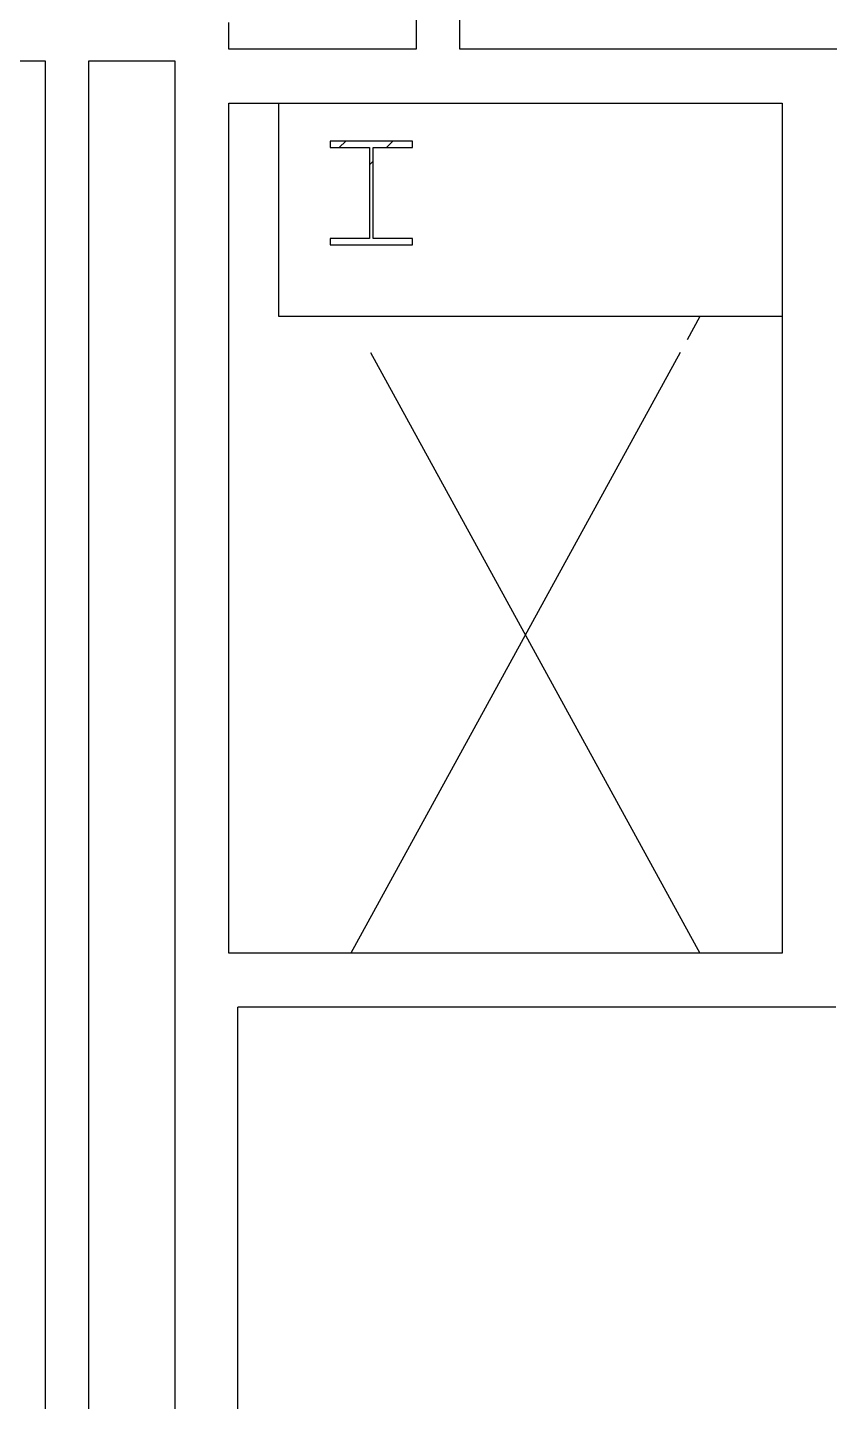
# Model space of a CAD drawing. Header units: inches. Extents: x -60 to 5673, y -29 to 4299.
# Drawn here: x 1679.3 to 1757.5, y 3735.5 to 3869.2 of the extents above; entities that cross this region are included whole.
import ezdxf

# ---------------------------------------------------------------- set-up
doc = ezdxf.new("R2010")
doc.units = ezdxf.units.IN
doc.header["$LTSCALE"] = 96
doc.header["$MEASUREMENT"] = 0
for name, color, linetype in [('A-COLS', 5, 'Continuous'), ('A-SHAFT', 1, 'Continuous'), ('A-WALL-FULL', 6, 'Continuous')]:
    doc.layers.add(name, color=color, linetype=linetype)
doc.layers.add('AE-113$0$A-WALL-PATT', color=2, linetype='Continuous', lineweight=9)

msp = doc.modelspace()

# ---------------------------------------------------------------- hatches: boundary and pattern name
at = {"layer": 'A-COLS'}
h = msp.add_hatch(dxfattribs=at)
h.set_pattern_fill('FP_3', color=256, style=0, pattern_type=2)
h.set_pattern_definition([(45, (0, 0), (-9.503515, 9.503515), []), (45, (0, 14.4), (-9.503515, 9.503515), [])])
h.paths.add_polyline_path([(1708.82, 3848.03), (1716.84, 3848.03), (1716.8, 3848.65), (1713, 3848.65), (1713, 3857.51), (1716.84, 3857.51), (1716.8, 3858.13), (1708.82, 3858.13), (1708.82, 3857.51), (1712.65, 3857.51), (1712.65, 3848.65), (1708.82, 3848.65)], flags=0)
at = {"layer": 'AE-113$0$A-WALL-PATT', "lineweight": 9}
h = msp.add_hatch(dxfattribs=at)
h.set_pattern_fill('FP_106', color=256, angle=90, style=0, pattern_type=2)
h.set_pattern_definition([(90, (-161053.19, 79400.48), (-120, 7e-15), [96, 0, 0, 0]), (90, (-161053.19, 79412.97), (-120, 7e-15), [96, 0, 0, 0]), (90, (-161053.19, 79414.97), (-120, 7e-15), [96, 0, 0, 0]), (90, (-161053.19, 79416.97), (-120, 7e-15), [96, 0, 0, 0]), (90, (-161053.19, 79418.97), (-120, 7e-15), [96, 0, 0, 0]), (90, (-161053.19, 79420.97), (-120, 7e-15), [96, 0, 0, 0]), (90, (-161053.19, 79422.97), (-120, 7e-15), [96, 0, 0, 0]), (90, (-161053.19, 79413.97), (-120, 7e-15), [96, 0, 0, 0]), (90, (-161053.19, 79415.97), (-120, 7e-15), [96, 0, 0, 0]), (90, (-161053.19, 79417.97), (-120, 7e-15), [96, 0, 0, 0]), (90, (-161053.19, 79419.97), (-120, 7e-15), [96, 0, 0, 0]), (90, (-161053.19, 79421.97), (-120, 7e-15), [96, 0, 0, 0]), (90, (-161053.19, 79423.97), (-120, 7e-15), [96, 0, 0, 0]), (90, (-161053.19, 79413.48), (-120, 7e-15), [96, 0, 0, 0]), (90, (-161053.19, 79415.48), (-120, 7e-15), [96, 0, 0, 0]), (90, (-161053.19, 79417.48), (-120, 7e-15), [96, 0, 0, 0]), (90, (-161053.19, 79419.48), (-120, 7e-15), [96, 0, 0, 0]), (90, (-161053.19, 79421.48), (-120, 7e-15), [96, 0, 0, 0]), (90, (-161053.19, 79423.48), (-120, 7e-15), [96, 0, 0, 0]), (90, (-161053.19, 79412.48), (-120, 7e-15), [96, 0, 0, 0]), (90, (-161053.19, 79414.48), (-120, 7e-15), [96, 0, 0, 0]), (90, (-161053.19, 79416.48), (-120, 7e-15), [96, 0, 0, 0]), (90, (-161053.19, 79418.48), (-120, 7e-15), [96, 0, 0, 0]), (90, (-161053.19, 79420.48), (-120, 7e-15), [96, 0, 0, 0]), (90, (-161053.19, 79422.48), (-120, 7e-15), [96, 0, 0, 0]), (90, (-161053.19, 79424.48), (-120, 7e-15), [96, 0, 0, 0]), (90, (-161053.19, 79436.97), (-120, 7e-15), [96, 0, 0, 0]), (90, (-161053.19, 79438.97), (-120, 7e-15), [96, 0, 0, 0]), (90, (-161053.19, 79440.97), (-120, 7e-15), [96, 0, 0, 0]), (90, (-161053.19, 79442.97), (-120, 7e-15), [96, 0, 0, 0]), (90, (-161053.19, 79444.97), (-120, 7e-15), [96, 0, 0, 0]), (90, (-161053.19, 79446.97), (-120, 7e-15), [96, 0, 0, 0]), (90, (-161053.19, 79460.97), (-120, 7e-15), [96, 0, 0, 0]), (90, (-161053.19, 79462.97), (-120, 7e-15), [96, 0, 0, 0]), (90, (-161053.19, 79464.97), (-120, 7e-15), [96, 0, 0, 0]), (90, (-161053.19, 79466.97), (-120, 7e-15), [96, 0, 0, 0]), (90, (-161053.19, 79468.97), (-120, 7e-15), [96, 0, 0, 0]), (90, (-161053.19, 79470.97), (-120, 7e-15), [96, 0, 0, 0]), (90, (-161053.19, 79472.97), (-120, 7e-15), [96, 0, 0, 0]), (90, (-161053.19, 79474.97), (-120, 7e-15), [96, 0, 0, 0]), (90, (-161053.19, 79476.97), (-120, 7e-15), [96, 0, 0, 0]), (90, (-161053.19, 79478.97), (-120, 7e-15), [96, 0, 0, 0]), (90, (-161053.19, 79480.97), (-120, 7e-15), [96, 0, 0, 0]), (90, (-161053.19, 79482.97), (-120, 7e-15), [96, 0, 0, 0]), (90, (-161053.19, 79484.97), (-120, 7e-15), [96, 0, 0, 0]), (90, (-161053.19, 79486.97), (-120, 7e-15), [96, 0, 0, 0]), (90, (-161053.19, 79488.97), (-120, 7e-15), [96, 0, 0, 0]), (90, (-161053.19, 79490.97), (-120, 7e-15), [96, 0, 0, 0]), (90, (-161053.19, 79492.97), (-120, 7e-15), [96, 0, 0, 0]), (90, (-161053.19, 79494.97), (-120, 7e-15), [96, 0, 0, 0]), (90, (-161053.19, 79496.97), (-120, 7e-15), [96, 0, 0, 0]), (90, (-161053.19, 79498.97), (-120, 7e-15), [96, 0, 0, 0]), (90, (-161053.19, 79500.97), (-120, 7e-15), [96, 0, 0, 0]), (90, (-161053.19, 79502.97), (-120, 7e-15), [96, 0, 0, 0]), (90, (-161053.19, 79504.97), (-120, 7e-15), [96, 0, 0, 0]), (90, (-161053.19, 79506.97), (-120, 7e-15), [96, 0, 0, 0]), (90, (-161053.19, 79508.97), (-120, 7e-15), [96, 0, 0, 0]), (90, (-161053.19, 79510.97), (-120, 7e-15), [96, 0, 0, 0]), (90, (-161053.19, 79512.97), (-120, 7e-15), [96, 0, 0, 0]), (90, (-161053.19, 79514.97), (-120, 7e-15), [96, 0, 0, 0]), (90, (-161053.19, 79516.97), (-120, 7e-15), [96, 0, 0, 0]), (90, (-161053.19, 79518.97), (-120, 7e-15), [96, 0, 0, 0]), (90, (-161053.19, 79437.97), (-120, 7e-15), [96, 0, 0, 0]), (90, (-161053.19, 79439.97), (-120, 7e-15), [96, 0, 0, 0]), (90, (-161053.19, 79441.97), (-120, 7e-15), [96, 0, 0, 0]), (90, (-161053.19, 79443.97), (-120, 7e-15), [96, 0, 0, 0]), (90, (-161053.19, 79445.97), (-120, 7e-15), [96, 0, 0, 0]), (90, (-161053.19, 79447.97), (-120, 7e-15), [96, 0, 0, 0]), (90, (-161053.19, 79461.97), (-120, 7e-15), [96, 0, 0, 0]), (90, (-161053.19, 79463.97), (-120, 7e-15), [96, 0, 0, 0]), (90, (-161053.19, 79465.97), (-120, 7e-15), [96, 0, 0, 0]), (90, (-161053.19, 79467.97), (-120, 7e-15), [96, 0, 0, 0]), (90, (-161053.19, 79469.97), (-120, 7e-15), [96, 0, 0, 0]), (90, (-161053.19, 79471.97), (-120, 7e-15), [96, 0, 0, 0]), (90, (-161053.19, 79473.97), (-120, 7e-15), [96, 0, 0, 0]), (90, (-161053.19, 79475.97), (-120, 7e-15), [96, 0, 0, 0]), (90, (-161053.19, 79477.97), (-120, 7e-15), [96, 0, 0, 0]), (90, (-161053.19, 79479.97), (-120, 7e-15), [96, 0, 0, 0]), (90, (-161053.19, 79481.97), (-120, 7e-15), [96, 0, 0, 0]), (90, (-161053.19, 79483.97), (-120, 7e-15), [96, 0, 0, 0]), (90, (-161053.19, 79485.97), (-120, 7e-15), [96, 0, 0, 0]), (90, (-161053.19, 79487.97), (-120, 7e-15), [96, 0, 0, 0]), (90, (-161053.19, 79489.97), (-120, 7e-15), [96, 0, 0, 0]), (90, (-161053.19, 79491.97), (-120, 7e-15), [96, 0, 0, 0]), (90, (-161053.19, 79493.97), (-120, 7e-15), [96, 0, 0, 0]), (90, (-161053.19, 79495.97), (-120, 7e-15), [96, 0, 0, 0]), (90, (-161053.19, 79497.97), (-120, 7e-15), [96, 0, 0, 0]), (90, (-161053.19, 79499.97), (-120, 7e-15), [96, 0, 0, 0]), (90, (-161053.19, 79501.97), (-120, 7e-15), [96, 0, 0, 0]), (90, (-161053.19, 79503.97), (-120, 7e-15), [96, 0, 0, 0]), (90, (-161053.19, 79505.97), (-120, 7e-15), [96, 0, 0, 0]), (90, (-161053.19, 79507.97), (-120, 7e-15), [96, 0, 0, 0]), (90, (-161053.19, 79509.97), (-120, 7e-15), [96, 0, 0, 0]), (90, (-161053.19, 79511.97), (-120, 7e-15), [96, 0, 0, 0]), (90, (-161053.19, 79513.97), (-120, 7e-15), [96, 0, 0, 0]), (90, (-161053.19, 79515.97), (-120, 7e-15), [96, 0, 0, 0]), (90, (-161053.19, 79517.97), (-120, 7e-15), [96, 0, 0, 0]), (90, (-161053.19, 79519.97), (-120, 7e-15), [96, 0, 0, 0]), (90, (-161053.19, 79437.48), (-120, 7e-15), [96, 0, 0, 0]), (90, (-161053.19, 79439.48), (-120, 7e-15), [96, 0, 0, 0]), (90, (-161053.19, 79441.48), (-120, 7e-15), [96, 0, 0, 0]), (90, (-161053.19, 79443.48), (-120, 7e-15), [96, 0, 0, 0]), (90, (-161053.19, 79445.48), (-120, 7e-15), [96, 0, 0, 0]), (90, (-161053.19, 79447.48), (-120, 7e-15), [96, 0, 0, 0]), (90, (-161053.19, 79461.48), (-120, 7e-15), [96, 0, 0, 0]), (90, (-161053.19, 79463.48), (-120, 7e-15), [96, 0, 0, 0]), (90, (-161053.19, 79465.48), (-120, 7e-15), [96, 0, 0, 0]), (90, (-161053.19, 79467.48), (-120, 7e-15), [96, 0, 0, 0]), (90, (-161053.19, 79469.48), (-120, 7e-15), [96, 0, 0, 0]), (90, (-161053.19, 79471.48), (-120, 7e-15), [96, 0, 0, 0]), (90, (-161053.19, 79473.48), (-120, 7e-15), [96, 0, 0, 0]), (90, (-161053.19, 79475.48), (-120, 7e-15), [96, 0, 0, 0]), (90, (-161053.19, 79477.48), (-120, 7e-15), [96, 0, 0, 0]), (90, (-161053.19, 79479.48), (-120, 7e-15), [96, 0, 0, 0]), (90, (-161053.19, 79481.48), (-120, 7e-15), [96, 0, 0, 0]), (90, (-161053.19, 79483.48), (-120, 7e-15), [96, 0, 0, 0]), (90, (-161053.19, 79485.48), (-120, 7e-15), [96, 0, 0, 0]), (90, (-161053.19, 79487.48), (-120, 7e-15), [96, 0, 0, 0]), (90, (-161053.19, 79489.48), (-120, 7e-15), [96, 0, 0, 0]), (90, (-161053.19, 79491.48), (-120, 7e-15), [96, 0, 0, 0]), (90, (-161053.19, 79493.48), (-120, 7e-15), [96, 0, 0, 0]), (90, (-161053.19, 79495.48), (-120, 7e-15), [96, 0, 0, 0]), (90, (-161053.19, 79497.48), (-120, 7e-15), [96, 0, 0, 0]), (90, (-161053.19, 79499.48), (-120, 7e-15), [96, 0, 0, 0]), (90, (-161053.19, 79501.48), (-120, 7e-15), [96, 0, 0, 0]), (90, (-161053.19, 79503.48), (-120, 7e-15), [96, 0, 0, 0]), (90, (-161053.19, 79505.48), (-120, 7e-15), [96, 0, 0, 0]), (90, (-161053.19, 79507.48), (-120, 7e-15), [96, 0, 0, 0]), (90, (-161053.19, 79509.48), (-120, 7e-15), [96, 0, 0, 0]), (90, (-161053.19, 79511.48), (-120, 7e-15), [96, 0, 0, 0]), (90, (-161053.19, 79513.48), (-120, 7e-15), [96, 0, 0, 0]), (90, (-161053.19, 79515.48), (-120, 7e-15), [96, 0, 0, 0]), (90, (-161053.19, 79517.48), (-120, 7e-15), [96, 0, 0, 0]), (90, (-161053.19, 79519.48), (-120, 7e-15), [96, 0, 0, 0]), (90, (-161053.19, 79436.48), (-120, 7e-15), [96, 0, 0, 0]), (90, (-161053.19, 79438.48), (-120, 7e-15), [96, 0, 0, 0]), (90, (-161053.19, 79440.48), (-120, 7e-15), [96, 0, 0, 0]), (90, (-161053.19, 79442.48), (-120, 7e-15), [96, 0, 0, 0]), (90, (-161053.19, 79444.48), (-120, 7e-15), [96, 0, 0, 0]), (90, (-161053.19, 79446.48), (-120, 7e-15), [96, 0, 0, 0]), (90, (-161053.19, 79448.48), (-120, 7e-15), [96, 0, 0, 0]), (90, (-161053.19, 79460.48), (-120, 7e-15), [96, 0, 0, 0]), (90, (-161053.19, 79462.48), (-120, 7e-15), [96, 0, 0, 0]), (90, (-161053.19, 79464.48), (-120, 7e-15), [96, 0, 0, 0]), (90, (-161053.19, 79466.48), (-120, 7e-15), [96, 0, 0, 0]), (90, (-161053.19, 79468.48), (-120, 7e-15), [96, 0, 0, 0]), (90, (-161053.19, 79470.48), (-120, 7e-15), [96, 0, 0, 0]), (90, (-161053.19, 79472.48), (-120, 7e-15), [96, 0, 0, 0]), (90, (-161053.19, 79474.48), (-120, 7e-15), [96, 0, 0, 0]), (90, (-161053.19, 79476.48), (-120, 7e-15), [96, 0, 0, 0]), (90, (-161053.19, 79478.48), (-120, 7e-15), [96, 0, 0, 0]), (90, (-161053.19, 79480.48), (-120, 7e-15), [96, 0, 0, 0]), (90, (-161053.19, 79482.48), (-120, 7e-15), [96, 0, 0, 0]), (90, (-161053.19, 79484.48), (-120, 7e-15), [96, 0, 0, 0]), (90, (-161053.19, 79486.48), (-120, 7e-15), [96, 0, 0, 0]), (90, (-161053.19, 79488.48), (-120, 7e-15), [96, 0, 0, 0]), (90, (-161053.19, 79490.48), (-120, 7e-15), [96, 0, 0, 0]), (90, (-161053.19, 79492.48), (-120, 7e-15), [96, 0, 0, 0]), (90, (-161053.19, 79494.48), (-120, 7e-15), [96, 0, 0, 0]), (90, (-161053.19, 79496.48), (-120, 7e-15), [96, 0, 0, 0]), (90, (-161053.19, 79498.48), (-120, 7e-15), [96, 0, 0, 0]), (90, (-161053.19, 79500.48), (-120, 7e-15), [96, 0, 0, 0]), (90, (-161053.19, 79502.48), (-120, 7e-15), [96, 0, 0, 0]), (90, (-161053.19, 79504.48), (-120, 7e-15), [96, 0, 0, 0]), (90, (-161053.19, 79506.48), (-120, 7e-15), [96, 0, 0, 0]), (90, (-161053.19, 79508.48), (-120, 7e-15), [96, 0, 0, 0]), (90, (-161053.19, 79424.48), (-120, 7e-15), [96, 0, 0, 0]), (90, (-161053.19, 79510.48), (-120, 7e-15), [96, 0, 0, 0]), (90, (-161053.19, 79512.48), (-120, 7e-15), [96, 0, 0, 0]), (90, (-161053.19, 79514.48), (-120, 7e-15), [96, 0, 0, 0]), (90, (-161053.19, 79516.48), (-120, 7e-15), [96, 0, 0, 0]), (90, (-161053.19, 79518.48), (-120, 7e-15), [96, 0, 0, 0]), (90, (-161053.19, 79520.48), (-120, 7e-15), [96, 0, 0, 0])])
h.paths.add_polyline_path([(1697.95, 3867.2), (1697.95, 3868.7), (1680.58, 3868.7), (1680.58, 3867.2), (1696.52, 3867.2)], flags=0)
h = msp.add_hatch(dxfattribs=at)
h.set_pattern_fill('FP_115', color=256, angle=-270, style=0, pattern_type=2)
h.set_pattern_definition([(270, (153320.17, -75982.2), (120, 4e-13), [96, 0, 0, 0]), (270, (153320.17, -75994.69), (120, 4e-13), [96, 0, 0, 0]), (270, (153320.17, -75996.69), (120, 4e-13), [96, 0, 0, 0]), (270, (153320.17, -75998.68), (120, 4e-13), [96, 0, 0, 0]), (270, (153320.17, -76000.69), (120, 4e-13), [96, 0, 0, 0]), (270, (153320.17, -76002.69), (120, 4e-13), [96, 0, 0, 0]), (270, (153320.17, -76004.68), (120, 4e-13), [96, 0, 0, 0]), (270, (153320.17, -75995.68), (120, 4e-13), [96, 0, 0, 0]), (270, (153320.17, -75997.69), (120, 4e-13), [96, 0, 0, 0]), (270, (153320.17, -75999.69), (120, 4e-13), [96, 0, 0, 0]), (270, (153320.17, -76001.68), (120, 4e-13), [96, 0, 0, 0]), (270, (153320.17, -76003.69), (120, 4e-13), [96, 0, 0, 0]), (270, (153320.17, -76005.69), (120, 4e-13), [96, 0, 0, 0]), (270, (153320.17, -75995.2), (120, 4e-13), [96, 0, 0, 0]), (270, (153320.17, -75997.2), (120, 4e-13), [96, 0, 0, 0]), (270, (153320.17, -75999.2), (120, 4e-13), [96, 0, 0, 0]), (270, (153320.17, -76001.2), (120, 4e-13), [96, 0, 0, 0]), (270, (153320.17, -76003.2), (120, 4e-13), [96, 0, 0, 0]), (270, (153320.17, -76005.2), (120, 4e-13), [96, 0, 0, 0]), (270, (153320.17, -75994.2), (120, 4e-13), [96, 0, 0, 0]), (270, (153320.17, -75996.2), (120, 4e-13), [96, 0, 0, 0]), (270, (153320.17, -75998.2), (120, 4e-13), [96, 0, 0, 0]), (270, (153320.17, -76000.2), (120, 4e-13), [96, 0, 0, 0]), (270, (153320.17, -76002.2), (120, 4e-13), [96, 0, 0, 0]), (270, (153320.17, -76004.2), (120, 4e-13), [96, 0, 0, 0]), (270, (153320.17, -76006.2), (120, 4e-13), [96, 0, 0, 0]), (270, (153320.17, -76018.69), (120, 4e-13), [96, 0, 0, 0]), (270, (153320.17, -76020.69), (120, 4e-13), [96, 0, 0, 0]), (270, (153320.17, -76022.68), (120, 4e-13), [96, 0, 0, 0]), (270, (153320.17, -76024.69), (120, 4e-13), [96, 0, 0, 0]), (270, (153320.17, -76026.69), (120, 4e-13), [96, 0, 0, 0]), (270, (153320.17, -76028.68), (120, 4e-13), [96, 0, 0, 0]), (270, (153320.17, -76042.69), (120, 4e-13), [96, 0, 0, 0]), (270, (153320.17, -76044.69), (120, 4e-13), [96, 0, 0, 0]), (270, (153320.17, -76046.68), (120, 4e-13), [96, 0, 0, 0]), (270, (153320.17, -76048.69), (120, 4e-13), [96, 0, 0, 0]), (270, (153320.17, -76050.69), (120, 4e-13), [96, 0, 0, 0]), (270, (153320.17, -76052.68), (120, 4e-13), [96, 0, 0, 0]), (270, (153320.17, -76054.69), (120, 4e-13), [96, 0, 0, 0]), (270, (153320.17, -76056.69), (120, 4e-13), [96, 0, 0, 0]), (270, (153320.17, -76058.68), (120, 4e-13), [96, 0, 0, 0]), (270, (153320.17, -76060.69), (120, 4e-13), [96, 0, 0, 0]), (270, (153320.17, -76062.69), (120, 4e-13), [96, 0, 0, 0]), (270, (153320.17, -76064.68), (120, 4e-13), [96, 0, 0, 0]), (270, (153320.17, -76066.69), (120, 4e-13), [96, 0, 0, 0]), (270, (153320.17, -76068.69), (120, 4e-13), [96, 0, 0, 0]), (270, (153320.17, -76070.68), (120, 4e-13), [96, 0, 0, 0]), (270, (153320.17, -76072.69), (120, 4e-13), [96, 0, 0, 0]), (270, (153320.17, -76074.69), (120, 4e-13), [96, 0, 0, 0]), (270, (153320.17, -76076.68), (120, 4e-13), [96, 0, 0, 0]), (270, (153320.17, -76078.69), (120, 4e-13), [96, 0, 0, 0]), (270, (153320.17, -76080.69), (120, 4e-13), [96, 0, 0, 0]), (270, (153320.17, -76082.68), (120, 4e-13), [96, 0, 0, 0]), (270, (153320.17, -76084.69), (120, 4e-13), [96, 0, 0, 0]), (270, (153320.17, -76086.69), (120, 4e-13), [96, 0, 0, 0]), (270, (153320.17, -76088.68), (120, 4e-13), [96, 0, 0, 0]), (270, (153320.17, -76090.69), (120, 4e-13), [96, 0, 0, 0]), (270, (153320.17, -76092.69), (120, 4e-13), [96, 0, 0, 0]), (270, (153320.17, -76094.68), (120, 4e-13), [96, 0, 0, 0]), (270, (153320.17, -76096.69), (120, 4e-13), [96, 0, 0, 0]), (270, (153320.17, -76098.69), (120, 4e-13), [96, 0, 0, 0]), (270, (153320.17, -76100.68), (120, 4e-13), [96, 0, 0, 0]), (270, (153320.17, -76019.68), (120, 4e-13), [96, 0, 0, 0]), (270, (153320.17, -76021.69), (120, 4e-13), [96, 0, 0, 0]), (270, (153320.17, -76023.69), (120, 4e-13), [96, 0, 0, 0]), (270, (153320.17, -76025.68), (120, 4e-13), [96, 0, 0, 0]), (270, (153320.17, -76027.69), (120, 4e-13), [96, 0, 0, 0]), (270, (153320.17, -76029.69), (120, 4e-13), [96, 0, 0, 0]), (270, (153320.17, -76043.68), (120, 4e-13), [96, 0, 0, 0]), (270, (153320.17, -76045.69), (120, 4e-13), [96, 0, 0, 0]), (270, (153320.17, -76047.69), (120, 4e-13), [96, 0, 0, 0]), (270, (153320.17, -76049.68), (120, 4e-13), [96, 0, 0, 0]), (270, (153320.17, -76051.69), (120, 4e-13), [96, 0, 0, 0]), (270, (153320.17, -76053.69), (120, 4e-13), [96, 0, 0, 0]), (270, (153320.17, -76055.68), (120, 4e-13), [96, 0, 0, 0]), (270, (153320.17, -76057.69), (120, 4e-13), [96, 0, 0, 0]), (270, (153320.17, -76059.69), (120, 4e-13), [96, 0, 0, 0]), (270, (153320.17, -76061.68), (120, 4e-13), [96, 0, 0, 0]), (270, (153320.17, -76063.69), (120, 4e-13), [96, 0, 0, 0]), (270, (153320.17, -76065.69), (120, 4e-13), [96, 0, 0, 0]), (270, (153320.17, -76067.68), (120, 4e-13), [96, 0, 0, 0]), (270, (153320.17, -76069.69), (120, 4e-13), [96, 0, 0, 0]), (270, (153320.17, -76071.69), (120, 4e-13), [96, 0, 0, 0]), (270, (153320.17, -76073.68), (120, 4e-13), [96, 0, 0, 0]), (270, (153320.17, -76075.69), (120, 4e-13), [96, 0, 0, 0]), (270, (153320.17, -76077.69), (120, 4e-13), [96, 0, 0, 0]), (270, (153320.17, -76079.68), (120, 4e-13), [96, 0, 0, 0]), (270, (153320.17, -76081.69), (120, 4e-13), [96, 0, 0, 0]), (270, (153320.17, -76083.69), (120, 4e-13), [96, 0, 0, 0]), (270, (153320.17, -76085.68), (120, 4e-13), [96, 0, 0, 0]), (270, (153320.17, -76087.69), (120, 4e-13), [96, 0, 0, 0]), (270, (153320.17, -76089.69), (120, 4e-13), [96, 0, 0, 0]), (270, (153320.17, -76091.68), (120, 4e-13), [96, 0, 0, 0]), (270, (153320.17, -76093.69), (120, 4e-13), [96, 0, 0, 0]), (270, (153320.17, -76095.69), (120, 4e-13), [96, 0, 0, 0]), (270, (153320.17, -76097.68), (120, 4e-13), [96, 0, 0, 0]), (270, (153320.17, -76099.69), (120, 4e-13), [96, 0, 0, 0]), (270, (153320.17, -76101.69), (120, 4e-13), [96, 0, 0, 0]), (270, (153320.17, -76019.2), (120, 4e-13), [96, 0, 0, 0]), (270, (153320.17, -76021.2), (120, 4e-13), [96, 0, 0, 0]), (270, (153320.17, -76023.2), (120, 4e-13), [96, 0, 0, 0]), (270, (153320.17, -76025.2), (120, 4e-13), [96, 0, 0, 0]), (270, (153320.17, -76027.2), (120, 4e-13), [96, 0, 0, 0]), (270, (153320.17, -76029.2), (120, 4e-13), [96, 0, 0, 0]), (270, (153320.17, -76043.2), (120, 4e-13), [96, 0, 0, 0]), (270, (153320.17, -76045.2), (120, 4e-13), [96, 0, 0, 0]), (270, (153320.17, -76047.2), (120, 4e-13), [96, 0, 0, 0]), (270, (153320.17, -76049.2), (120, 4e-13), [96, 0, 0, 0]), (270, (153320.17, -76051.2), (120, 4e-13), [96, 0, 0, 0]), (270, (153320.17, -76053.2), (120, 4e-13), [96, 0, 0, 0]), (270, (153320.17, -76055.2), (120, 4e-13), [96, 0, 0, 0]), (270, (153320.17, -76057.2), (120, 4e-13), [96, 0, 0, 0]), (270, (153320.17, -76059.2), (120, 4e-13), [96, 0, 0, 0]), (270, (153320.17, -76061.2), (120, 4e-13), [96, 0, 0, 0]), (270, (153320.17, -76063.2), (120, 4e-13), [96, 0, 0, 0]), (270, (153320.17, -76065.2), (120, 4e-13), [96, 0, 0, 0]), (270, (153320.17, -76067.2), (120, 4e-13), [96, 0, 0, 0]), (270, (153320.17, -76069.2), (120, 4e-13), [96, 0, 0, 0]), (270, (153320.17, -76071.2), (120, 4e-13), [96, 0, 0, 0]), (270, (153320.17, -76073.2), (120, 4e-13), [96, 0, 0, 0]), (270, (153320.17, -76075.2), (120, 4e-13), [96, 0, 0, 0]), (270, (153320.17, -76077.2), (120, 4e-13), [96, 0, 0, 0]), (270, (153320.17, -76079.2), (120, 4e-13), [96, 0, 0, 0]), (270, (153320.17, -76081.2), (120, 4e-13), [96, 0, 0, 0]), (270, (153320.17, -76083.2), (120, 4e-13), [96, 0, 0, 0]), (270, (153320.17, -76085.2), (120, 4e-13), [96, 0, 0, 0]), (270, (153320.17, -76087.2), (120, 4e-13), [96, 0, 0, 0]), (270, (153320.17, -76089.2), (120, 4e-13), [96, 0, 0, 0]), (270, (153320.17, -76091.2), (120, 4e-13), [96, 0, 0, 0]), (270, (153320.17, -76093.2), (120, 4e-13), [96, 0, 0, 0]), (270, (153320.17, -76095.2), (120, 4e-13), [96, 0, 0, 0]), (270, (153320.17, -76097.2), (120, 4e-13), [96, 0, 0, 0]), (270, (153320.17, -76099.2), (120, 4e-13), [96, 0, 0, 0]), (270, (153320.17, -76101.2), (120, 4e-13), [96, 0, 0, 0]), (270, (153320.17, -76018.2), (120, 4e-13), [96, 0, 0, 0]), (270, (153320.17, -76020.2), (120, 4e-13), [96, 0, 0, 0]), (270, (153320.17, -76022.2), (120, 4e-13), [96, 0, 0, 0]), (270, (153320.17, -76024.2), (120, 4e-13), [96, 0, 0, 0]), (270, (153320.17, -76026.2), (120, 4e-13), [96, 0, 0, 0]), (270, (153320.17, -76028.2), (120, 4e-13), [96, 0, 0, 0]), (270, (153320.17, -76030.2), (120, 4e-13), [96, 0, 0, 0]), (270, (153320.17, -76042.2), (120, 4e-13), [96, 0, 0, 0]), (270, (153320.17, -76044.2), (120, 4e-13), [96, 0, 0, 0]), (270, (153320.17, -76046.2), (120, 4e-13), [96, 0, 0, 0]), (270, (153320.17, -76048.2), (120, 4e-13), [96, 0, 0, 0]), (270, (153320.17, -76050.2), (120, 4e-13), [96, 0, 0, 0]), (270, (153320.17, -76052.2), (120, 4e-13), [96, 0, 0, 0]), (270, (153320.17, -76054.2), (120, 4e-13), [96, 0, 0, 0]), (270, (153320.17, -76056.2), (120, 4e-13), [96, 0, 0, 0]), (270, (153320.17, -76058.2), (120, 4e-13), [96, 0, 0, 0]), (270, (153320.17, -76060.2), (120, 4e-13), [96, 0, 0, 0]), (270, (153320.17, -76062.2), (120, 4e-13), [96, 0, 0, 0]), (270, (153320.17, -76064.2), (120, 4e-13), [96, 0, 0, 0]), (270, (153320.17, -76066.2), (120, 4e-13), [96, 0, 0, 0]), (270, (153320.17, -76068.2), (120, 4e-13), [96, 0, 0, 0]), (270, (153320.17, -76070.2), (120, 4e-13), [96, 0, 0, 0]), (270, (153320.17, -76072.2), (120, 4e-13), [96, 0, 0, 0]), (270, (153320.17, -76074.2), (120, 4e-13), [96, 0, 0, 0]), (270, (153320.17, -76076.2), (120, 4e-13), [96, 0, 0, 0]), (270, (153320.17, -76078.2), (120, 4e-13), [96, 0, 0, 0]), (270, (153320.17, -76080.2), (120, 4e-13), [96, 0, 0, 0]), (270, (153320.17, -76082.2), (120, 4e-13), [96, 0, 0, 0]), (270, (153320.17, -76084.2), (120, 4e-13), [96, 0, 0, 0]), (270, (153320.17, -76086.2), (120, 4e-13), [96, 0, 0, 0]), (270, (153320.17, -76088.2), (120, 4e-13), [96, 0, 0, 0]), (270, (153320.17, -76090.2), (120, 4e-13), [96, 0, 0, 0]), (270, (153320.17, -76006.2), (120, 4e-13), [96, 0, 0, 0]), (270, (153320.17, -76092.2), (120, 4e-13), [96, 0, 0, 0]), (270, (153320.17, -76094.2), (120, 4e-13), [96, 0, 0, 0]), (270, (153320.17, -76096.2), (120, 4e-13), [96, 0, 0, 0]), (270, (153320.17, -76098.2), (120, 4e-13), [96, 0, 0, 0]), (270, (153320.17, -76100.2), (120, 4e-13), [96, 0, 0, 0]), (270, (153320.17, -76102.2), (120, 4e-13), [96, 0, 0, 0])])
h.paths.add_polyline_path([(1726.94, 3862.83), (1756.83, 3862.83), (1756.83, 3865.83), (1697.95, 3865.83), (1697.95, 3862.83), (1716.8, 3862.83)], flags=0)
h = msp.add_hatch(dxfattribs=at)
h.set_pattern_fill('FP_142', color=256, angle=90, style=0, pattern_type=2)
h.set_pattern_definition([(90, (-160961.07, 79436.6), (-120, 7e-15), [96, 0, 0, 0]), (90, (-160961.07, 79449.09), (-120, 7e-15), [96, 0, 0, 0]), (90, (-160961.07, 79451.09), (-120, 7e-15), [96, 0, 0, 0]), (90, (-160961.07, 79453.09), (-120, 7e-15), [96, 0, 0, 0]), (90, (-160961.07, 79455.09), (-120, 7e-15), [96, 0, 0, 0]), (90, (-160961.07, 79457.09), (-120, 7e-15), [96, 0, 0, 0]), (90, (-160961.07, 79459.09), (-120, 7e-15), [96, 0, 0, 0]), (90, (-160961.07, 79450.09), (-120, 7e-15), [96, 0, 0, 0]), (90, (-160961.07, 79452.09), (-120, 7e-15), [96, 0, 0, 0]), (90, (-160961.07, 79454.09), (-120, 7e-15), [96, 0, 0, 0]), (90, (-160961.07, 79456.09), (-120, 7e-15), [96, 0, 0, 0]), (90, (-160961.07, 79458.09), (-120, 7e-15), [96, 0, 0, 0]), (90, (-160961.07, 79460.09), (-120, 7e-15), [96, 0, 0, 0]), (90, (-160961.07, 79449.6), (-120, 7e-15), [96, 0, 0, 0]), (90, (-160961.07, 79451.6), (-120, 7e-15), [96, 0, 0, 0]), (90, (-160961.07, 79453.6), (-120, 7e-15), [96, 0, 0, 0]), (90, (-160961.07, 79455.6), (-120, 7e-15), [96, 0, 0, 0]), (90, (-160961.07, 79457.6), (-120, 7e-15), [96, 0, 0, 0]), (90, (-160961.07, 79459.6), (-120, 7e-15), [96, 0, 0, 0]), (90, (-160961.07, 79448.6), (-120, 7e-15), [96, 0, 0, 0]), (90, (-160961.07, 79450.6), (-120, 7e-15), [96, 0, 0, 0]), (90, (-160961.07, 79452.6), (-120, 7e-15), [96, 0, 0, 0]), (90, (-160961.07, 79454.6), (-120, 7e-15), [96, 0, 0, 0]), (90, (-160961.07, 79456.6), (-120, 7e-15), [96, 0, 0, 0]), (90, (-160961.07, 79458.6), (-120, 7e-15), [96, 0, 0, 0]), (90, (-160961.07, 79460.6), (-120, 7e-15), [96, 0, 0, 0]), (90, (-160961.07, 79473.09), (-120, 7e-15), [96, 0, 0, 0]), (90, (-160961.07, 79475.09), (-120, 7e-15), [96, 0, 0, 0]), (90, (-160961.07, 79477.09), (-120, 7e-15), [96, 0, 0, 0]), (90, (-160961.07, 79479.09), (-120, 7e-15), [96, 0, 0, 0]), (90, (-160961.07, 79481.09), (-120, 7e-15), [96, 0, 0, 0]), (90, (-160961.07, 79483.09), (-120, 7e-15), [96, 0, 0, 0]), (90, (-160961.07, 79497.09), (-120, 7e-15), [96, 0, 0, 0]), (90, (-160961.07, 79499.09), (-120, 7e-15), [96, 0, 0, 0]), (90, (-160961.07, 79501.09), (-120, 7e-15), [96, 0, 0, 0]), (90, (-160961.07, 79503.09), (-120, 7e-15), [96, 0, 0, 0]), (90, (-160961.07, 79505.09), (-120, 7e-15), [96, 0, 0, 0]), (90, (-160961.07, 79507.09), (-120, 7e-15), [96, 0, 0, 0]), (90, (-160961.07, 79509.09), (-120, 7e-15), [96, 0, 0, 0]), (90, (-160961.07, 79511.09), (-120, 7e-15), [96, 0, 0, 0]), (90, (-160961.07, 79513.09), (-120, 7e-15), [96, 0, 0, 0]), (90, (-160961.07, 79515.09), (-120, 7e-15), [96, 0, 0, 0]), (90, (-160961.07, 79517.09), (-120, 7e-15), [96, 0, 0, 0]), (90, (-160961.07, 79519.09), (-120, 7e-15), [96, 0, 0, 0]), (90, (-160961.07, 79521.09), (-120, 7e-15), [96, 0, 0, 0]), (90, (-160961.07, 79523.09), (-120, 7e-15), [96, 0, 0, 0]), (90, (-160961.07, 79525.09), (-120, 7e-15), [96, 0, 0, 0]), (90, (-160961.07, 79527.09), (-120, 7e-15), [96, 0, 0, 0]), (90, (-160961.07, 79529.09), (-120, 7e-15), [96, 0, 0, 0]), (90, (-160961.07, 79531.09), (-120, 7e-15), [96, 0, 0, 0]), (90, (-160961.07, 79533.09), (-120, 7e-15), [96, 0, 0, 0]), (90, (-160961.07, 79535.09), (-120, 7e-15), [96, 0, 0, 0]), (90, (-160961.07, 79537.09), (-120, 7e-15), [96, 0, 0, 0]), (90, (-160961.07, 79539.09), (-120, 7e-15), [96, 0, 0, 0]), (90, (-160961.07, 79541.09), (-120, 7e-15), [96, 0, 0, 0]), (90, (-160961.07, 79543.09), (-120, 7e-15), [96, 0, 0, 0]), (90, (-160961.07, 79545.09), (-120, 7e-15), [96, 0, 0, 0]), (90, (-160961.07, 79547.09), (-120, 7e-15), [96, 0, 0, 0]), (90, (-160961.07, 79549.09), (-120, 7e-15), [96, 0, 0, 0]), (90, (-160961.07, 79551.09), (-120, 7e-15), [96, 0, 0, 0]), (90, (-160961.07, 79553.09), (-120, 7e-15), [96, 0, 0, 0]), (90, (-160961.07, 79555.09), (-120, 7e-15), [96, 0, 0, 0]), (90, (-160961.07, 79474.09), (-120, 7e-15), [96, 0, 0, 0]), (90, (-160961.07, 79476.09), (-120, 7e-15), [96, 0, 0, 0]), (90, (-160961.07, 79478.09), (-120, 7e-15), [96, 0, 0, 0]), (90, (-160961.07, 79480.09), (-120, 7e-15), [96, 0, 0, 0]), (90, (-160961.07, 79482.09), (-120, 7e-15), [96, 0, 0, 0]), (90, (-160961.07, 79484.09), (-120, 7e-15), [96, 0, 0, 0]), (90, (-160961.07, 79498.09), (-120, 7e-15), [96, 0, 0, 0]), (90, (-160961.07, 79500.09), (-120, 7e-15), [96, 0, 0, 0]), (90, (-160961.07, 79502.09), (-120, 7e-15), [96, 0, 0, 0]), (90, (-160961.07, 79504.09), (-120, 7e-15), [96, 0, 0, 0]), (90, (-160961.07, 79506.09), (-120, 7e-15), [96, 0, 0, 0]), (90, (-160961.07, 79508.09), (-120, 7e-15), [96, 0, 0, 0]), (90, (-160961.07, 79510.09), (-120, 7e-15), [96, 0, 0, 0]), (90, (-160961.07, 79512.09), (-120, 7e-15), [96, 0, 0, 0]), (90, (-160961.07, 79514.09), (-120, 7e-15), [96, 0, 0, 0]), (90, (-160961.07, 79516.09), (-120, 7e-15), [96, 0, 0, 0]), (90, (-160961.07, 79518.09), (-120, 7e-15), [96, 0, 0, 0]), (90, (-160961.07, 79520.09), (-120, 7e-15), [96, 0, 0, 0]), (90, (-160961.07, 79522.09), (-120, 7e-15), [96, 0, 0, 0]), (90, (-160961.07, 79524.09), (-120, 7e-15), [96, 0, 0, 0]), (90, (-160961.07, 79526.09), (-120, 7e-15), [96, 0, 0, 0]), (90, (-160961.07, 79528.09), (-120, 7e-15), [96, 0, 0, 0]), (90, (-160961.07, 79530.09), (-120, 7e-15), [96, 0, 0, 0]), (90, (-160961.07, 79532.09), (-120, 7e-15), [96, 0, 0, 0]), (90, (-160961.07, 79534.09), (-120, 7e-15), [96, 0, 0, 0]), (90, (-160961.07, 79536.09), (-120, 7e-15), [96, 0, 0, 0]), (90, (-160961.07, 79538.09), (-120, 7e-15), [96, 0, 0, 0]), (90, (-160961.07, 79540.09), (-120, 7e-15), [96, 0, 0, 0]), (90, (-160961.07, 79542.09), (-120, 7e-15), [96, 0, 0, 0]), (90, (-160961.07, 79544.09), (-120, 7e-15), [96, 0, 0, 0]), (90, (-160961.07, 79546.09), (-120, 7e-15), [96, 0, 0, 0]), (90, (-160961.07, 79548.09), (-120, 7e-15), [96, 0, 0, 0]), (90, (-160961.07, 79550.09), (-120, 7e-15), [96, 0, 0, 0]), (90, (-160961.07, 79552.09), (-120, 7e-15), [96, 0, 0, 0]), (90, (-160961.07, 79554.09), (-120, 7e-15), [96, 0, 0, 0]), (90, (-160961.07, 79556.09), (-120, 7e-15), [96, 0, 0, 0]), (90, (-160961.07, 79473.6), (-120, 7e-15), [96, 0, 0, 0]), (90, (-160961.07, 79475.6), (-120, 7e-15), [96, 0, 0, 0]), (90, (-160961.07, 79477.6), (-120, 7e-15), [96, 0, 0, 0]), (90, (-160961.07, 79479.6), (-120, 7e-15), [96, 0, 0, 0]), (90, (-160961.07, 79481.6), (-120, 7e-15), [96, 0, 0, 0]), (90, (-160961.07, 79483.6), (-120, 7e-15), [96, 0, 0, 0]), (90, (-160961.07, 79497.6), (-120, 7e-15), [96, 0, 0, 0]), (90, (-160961.07, 79499.6), (-120, 7e-15), [96, 0, 0, 0]), (90, (-160961.07, 79501.6), (-120, 7e-15), [96, 0, 0, 0]), (90, (-160961.07, 79503.6), (-120, 7e-15), [96, 0, 0, 0]), (90, (-160961.07, 79505.6), (-120, 7e-15), [96, 0, 0, 0]), (90, (-160961.07, 79507.6), (-120, 7e-15), [96, 0, 0, 0]), (90, (-160961.07, 79509.6), (-120, 7e-15), [96, 0, 0, 0]), (90, (-160961.07, 79511.6), (-120, 7e-15), [96, 0, 0, 0]), (90, (-160961.07, 79513.6), (-120, 7e-15), [96, 0, 0, 0]), (90, (-160961.07, 79515.6), (-120, 7e-15), [96, 0, 0, 0]), (90, (-160961.07, 79517.6), (-120, 7e-15), [96, 0, 0, 0]), (90, (-160961.07, 79519.6), (-120, 7e-15), [96, 0, 0, 0]), (90, (-160961.07, 79521.6), (-120, 7e-15), [96, 0, 0, 0]), (90, (-160961.07, 79523.6), (-120, 7e-15), [96, 0, 0, 0]), (90, (-160961.07, 79525.6), (-120, 7e-15), [96, 0, 0, 0]), (90, (-160961.07, 79527.6), (-120, 7e-15), [96, 0, 0, 0]), (90, (-160961.07, 79529.6), (-120, 7e-15), [96, 0, 0, 0]), (90, (-160961.07, 79531.6), (-120, 7e-15), [96, 0, 0, 0]), (90, (-160961.07, 79533.6), (-120, 7e-15), [96, 0, 0, 0]), (90, (-160961.07, 79535.6), (-120, 7e-15), [96, 0, 0, 0]), (90, (-160961.07, 79537.6), (-120, 7e-15), [96, 0, 0, 0]), (90, (-160961.07, 79539.6), (-120, 7e-15), [96, 0, 0, 0]), (90, (-160961.07, 79541.6), (-120, 7e-15), [96, 0, 0, 0]), (90, (-160961.07, 79543.6), (-120, 7e-15), [96, 0, 0, 0]), (90, (-160961.07, 79545.6), (-120, 7e-15), [96, 0, 0, 0]), (90, (-160961.07, 79547.6), (-120, 7e-15), [96, 0, 0, 0]), (90, (-160961.07, 79549.6), (-120, 7e-15), [96, 0, 0, 0]), (90, (-160961.07, 79551.6), (-120, 7e-15), [96, 0, 0, 0]), (90, (-160961.07, 79553.6), (-120, 7e-15), [96, 0, 0, 0]), (90, (-160961.07, 79555.6), (-120, 7e-15), [96, 0, 0, 0]), (90, (-160961.07, 79472.6), (-120, 7e-15), [96, 0, 0, 0]), (90, (-160961.07, 79474.6), (-120, 7e-15), [96, 0, 0, 0]), (90, (-160961.07, 79476.6), (-120, 7e-15), [96, 0, 0, 0]), (90, (-160961.07, 79478.6), (-120, 7e-15), [96, 0, 0, 0]), (90, (-160961.07, 79480.6), (-120, 7e-15), [96, 0, 0, 0]), (90, (-160961.07, 79482.6), (-120, 7e-15), [96, 0, 0, 0]), (90, (-160961.07, 79484.6), (-120, 7e-15), [96, 0, 0, 0]), (90, (-160961.07, 79496.6), (-120, 7e-15), [96, 0, 0, 0]), (90, (-160961.07, 79498.6), (-120, 7e-15), [96, 0, 0, 0]), (90, (-160961.07, 79500.6), (-120, 7e-15), [96, 0, 0, 0]), (90, (-160961.07, 79502.6), (-120, 7e-15), [96, 0, 0, 0]), (90, (-160961.07, 79504.6), (-120, 7e-15), [96, 0, 0, 0]), (90, (-160961.07, 79506.6), (-120, 7e-15), [96, 0, 0, 0]), (90, (-160961.07, 79508.6), (-120, 7e-15), [96, 0, 0, 0]), (90, (-160961.07, 79510.6), (-120, 7e-15), [96, 0, 0, 0]), (90, (-160961.07, 79512.6), (-120, 7e-15), [96, 0, 0, 0]), (90, (-160961.07, 79514.6), (-120, 7e-15), [96, 0, 0, 0]), (90, (-160961.07, 79516.6), (-120, 7e-15), [96, 0, 0, 0]), (90, (-160961.07, 79518.6), (-120, 7e-15), [96, 0, 0, 0]), (90, (-160961.07, 79520.6), (-120, 7e-15), [96, 0, 0, 0]), (90, (-160961.07, 79522.6), (-120, 7e-15), [96, 0, 0, 0]), (90, (-160961.07, 79524.6), (-120, 7e-15), [96, 0, 0, 0]), (90, (-160961.07, 79526.6), (-120, 7e-15), [96, 0, 0, 0]), (90, (-160961.07, 79528.6), (-120, 7e-15), [96, 0, 0, 0]), (90, (-160961.07, 79530.6), (-120, 7e-15), [96, 0, 0, 0]), (90, (-160961.07, 79532.6), (-120, 7e-15), [96, 0, 0, 0]), (90, (-160961.07, 79534.6), (-120, 7e-15), [96, 0, 0, 0]), (90, (-160961.07, 79536.6), (-120, 7e-15), [96, 0, 0, 0]), (90, (-160961.07, 79538.6), (-120, 7e-15), [96, 0, 0, 0]), (90, (-160961.07, 79540.6), (-120, 7e-15), [96, 0, 0, 0]), (90, (-160961.07, 79542.6), (-120, 7e-15), [96, 0, 0, 0]), (90, (-160961.07, 79544.6), (-120, 7e-15), [96, 0, 0, 0]), (90, (-160961.07, 79460.6), (-120, 7e-15), [96, 0, 0, 0]), (90, (-160961.07, 79546.6), (-120, 7e-15), [96, 0, 0, 0]), (90, (-160961.07, 79548.6), (-120, 7e-15), [96, 0, 0, 0]), (90, (-160961.07, 79550.6), (-120, 7e-15), [96, 0, 0, 0]), (90, (-160961.07, 79552.6), (-120, 7e-15), [96, 0, 0, 0]), (90, (-160961.07, 79554.6), (-120, 7e-15), [96, 0, 0, 0]), (90, (-160961.07, 79556.6), (-120, 7e-15), [96, 0, 0, 0])])
h.paths.add_polyline_path([(1753.83, 3775.08), (1753.83, 3778.08), (1697.95, 3778.08), (1697.95, 3775.08), (1752.83, 3775.08)], flags=0)
h = msp.add_hatch(dxfattribs=at)
h.set_pattern_fill('FP_1', color=256, style=0, pattern_type=2)
h.set_pattern_definition([(0, (0, 0), (30.72, 7.68), [1.267, -21.773, 1.267, -21.773, -122.88]), (0, (0, 0), (30.72, 7.68), [-46.08, 1.267, -44.813, 1.267, -21.773, -53.76]), (0, (0, 0), (30.72, 7.68), [-115.2, 1.267, -14.093, 1.267, -37.133]), (120, (11.52, 3.84), (-22.011075, 22.7643), [1.267, -21.773, 1.267, -21.773, -122.88]), (120, (11.52, 3.84), (-22.011075, 22.7643), [-46.08, 1.267, -44.813, 1.267, -21.773, -53.76]), (120, (11.52, 3.84), (-22.011075, 22.7643), [-115.2, 1.267, -14.093, 1.267, -37.133]), (240, (15.36, 19.2), (-8.708925, -30.4443), [1.267, -21.773, 1.267, -21.773, -122.88]), (240, (15.36, 19.2), (-8.708925, -30.4443), [-46.08, 1.267, -44.813, 1.267, -21.773, -53.76]), (240, (15.36, 19.2), (-8.708925, -30.4443), [-115.2, 1.267, -14.093, 1.267, -37.133])])
h.paths.add_polyline_path([(1693.7, 3621.45), (1694.33, 3621.45), (1694.33, 3773.83), (1693.7, 3773.83), (1693.7, 3647.42)], flags=0)

# ---------------------------------------------------------------- linework, layer by layer
at = {"layer": 'A-COLS'}
for p, q in [((1716.84, 3858.13), (1708.82, 3858.13)), ((1708.82, 3858.13), (1708.82, 3857.51)), ((1708.82, 3857.51), (1712.65, 3857.51)), ((1712.65, 3857.51), (1712.65, 3848.65)), ((1713, 3848.65), (1713, 3857.51)), ((1713, 3857.51), (1716.84, 3857.51)), ((1716.84, 3857.51), (1716.84, 3858.13)), ((1712.65, 3848.65), (1708.82, 3848.65)), ((1708.82, 3848.65), (1708.82, 3848.03)), ((1708.82, 3848.03), (1716.84, 3848.03)), ((1716.84, 3848.65), (1713, 3848.65)), ((1716.84, 3848.03), (1716.84, 3848.65))]:
    msp.add_line(p, q, dxfattribs=at)
at = {"layer": 'A-SHAFT'}
for p, q in [((1744.83, 3841.08), (1743.58, 3838.8)), ((1742.9, 3837.56), (1710.83, 3779.08)), ((1712.76, 3837.56), (1744.83, 3779.08))]:
    msp.add_line(p, q, dxfattribs=at)
at = {"layer": 'A-WALL-FULL'}
for p, q in [((1717.2, 4100.83), (1717.2, 3867.08)), ((1721.45, 3867.08), (1721.45, 3960.7)), ((1698.95, 3867.08), (1698.95, 3869.7)), ((1717.2, 3867.08), (1698.95, 3867.08)), ((1801.83, 3867.08), (1721.45, 3867.08)), ((1661.08, 3865.95), (1681.08, 3865.95)), ((1681.08, 3865.95), (1681.08, 3600.45)), ((1685.33, 3600.45), (1685.33, 3865.95)), ((1685.33, 3865.95), (1693.7, 3865.95)), ((1693.7, 3865.95), (1693.7, 3600.45)), ((1698.95, 3779.08), (1698.95, 3861.83)), ((1698.95, 3861.83), (1752.83, 3861.83)), ((1703.83, 3841.08), (1703.83, 3861.83)), ((1752.83, 3861.83), (1752.83, 3779.08)), ((1752.83, 3841.08), (1703.83, 3841.08)), ((1752.83, 3779.08), (1698.95, 3779.08)), ((1699.83, 3621.45), (1699.83, 3773.83)), ((1758.08, 3773.83), (1699.83, 3773.83))]:
    msp.add_line(p, q, dxfattribs=at)

doc.saveas('drawing.dxf')
